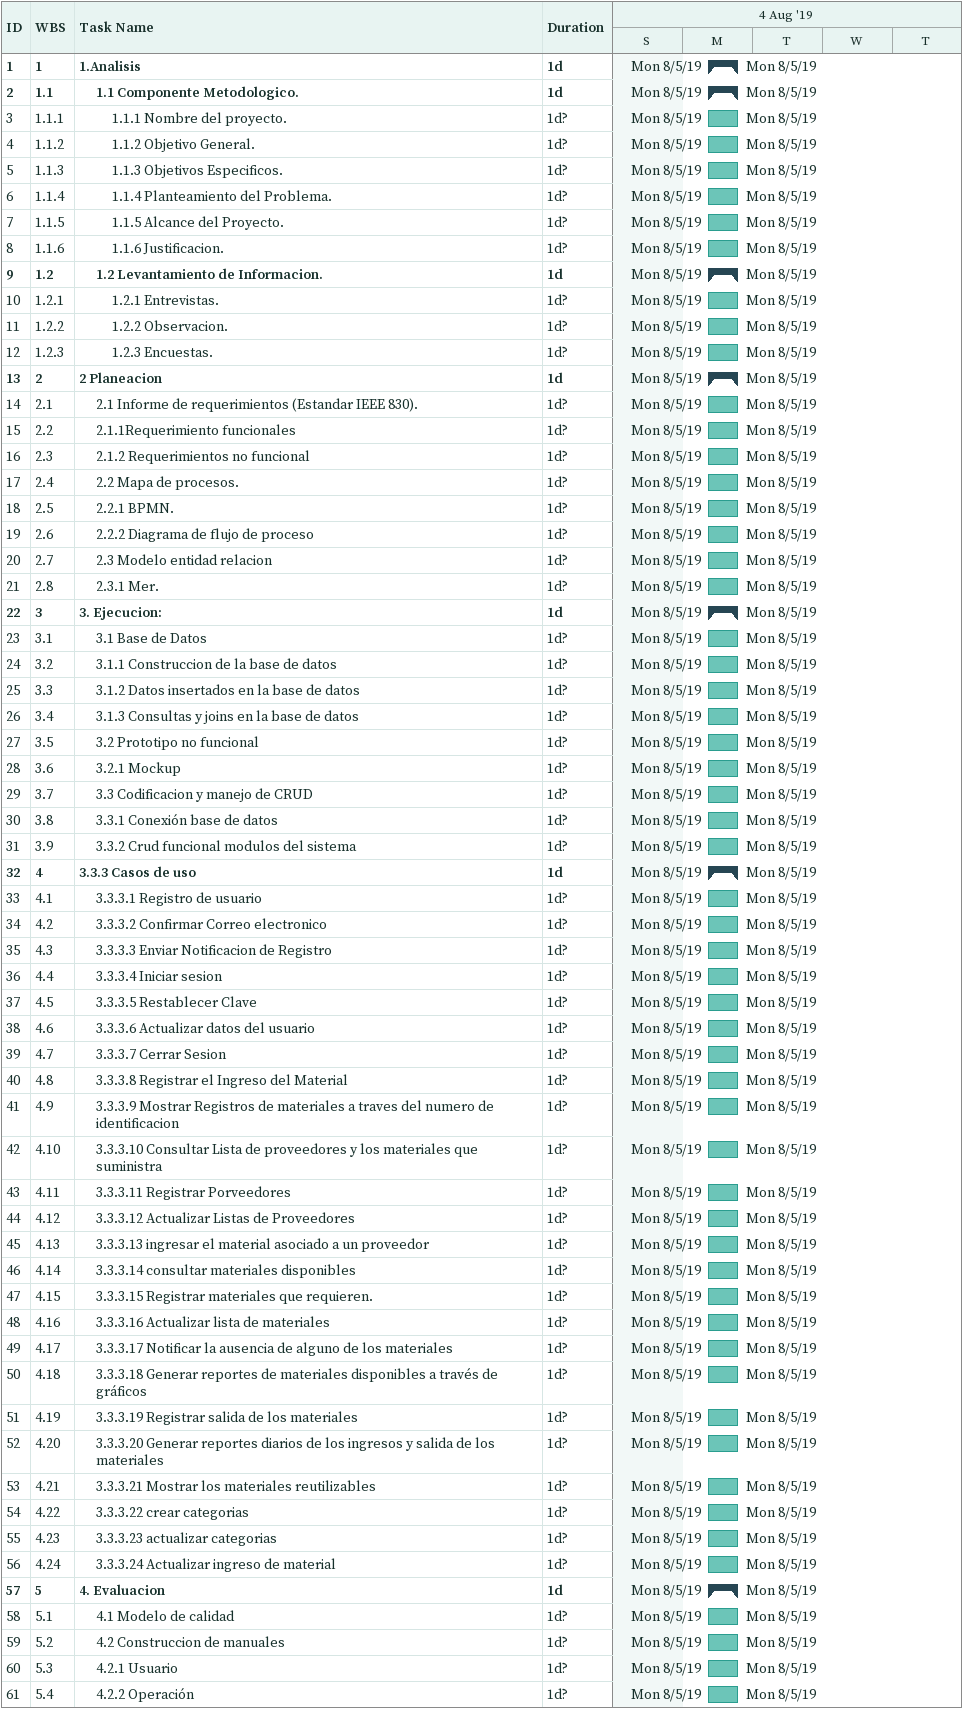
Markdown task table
| ID | WBS | Task | Duration | Start | Finish |
|---|---|---|---|---|---|
| 1 | 1 | **1.Analisis** | 1d | 2019-08-05 | 2019-08-05 |
| 2 | 1.1 | **1.1 Componente Metodologico.** | 1d | 2019-08-05 | 2019-08-05 |
| 3 | 1.1.1 | 1.1.1 Nombre del proyecto. | 1d? | 2019-08-05 | 2019-08-05 |
| 4 | 1.1.2 | 1.1.2 Objetivo General. | 1d? | 2019-08-05 | 2019-08-05 |
| 5 | 1.1.3 | 1.1.3 Objetivos Especificos. | 1d? | 2019-08-05 | 2019-08-05 |
| 6 | 1.1.4 | 1.1.4 Planteamiento del Problema. | 1d? | 2019-08-05 | 2019-08-05 |
| 7 | 1.1.5 | 1.1.5 Alcance del Proyecto. | 1d? | 2019-08-05 | 2019-08-05 |
| 8 | 1.1.6 | 1.1.6 Justificacion. | 1d? | 2019-08-05 | 2019-08-05 |
| 9 | 1.2 | **1.2 Levantamiento de Informacion.** | 1d | 2019-08-05 | 2019-08-05 |
| 10 | 1.2.1 | 1.2.1 Entrevistas. | 1d? | 2019-08-05 | 2019-08-05 |
| 11 | 1.2.2 | 1.2.2 Observacion. | 1d? | 2019-08-05 | 2019-08-05 |
| 12 | 1.2.3 | 1.2.3 Encuestas. | 1d? | 2019-08-05 | 2019-08-05 |
| 13 | 2 | **2 Planeacion** | 1d | 2019-08-05 | 2019-08-05 |
| 14 | 2.1 | 2.1 Informe de requerimientos (Estandar IEEE 830). | 1d? | 2019-08-05 | 2019-08-05 |
| 15 | 2.2 | 2.1.1Requerimiento funcionales | 1d? | 2019-08-05 | 2019-08-05 |
| 16 | 2.3 | 2.1.2 Requerimientos no funcional | 1d? | 2019-08-05 | 2019-08-05 |
| 17 | 2.4 | 2.2 Mapa de procesos. | 1d? | 2019-08-05 | 2019-08-05 |
| 18 | 2.5 | 2.2.1 BPMN. | 1d? | 2019-08-05 | 2019-08-05 |
| 19 | 2.6 | 2.2.2 Diagrama de flujo de proceso | 1d? | 2019-08-05 | 2019-08-05 |
| 20 | 2.7 | 2.3 Modelo entidad relacion | 1d? | 2019-08-05 | 2019-08-05 |
| 21 | 2.8 | 2.3.1 Mer. | 1d? | 2019-08-05 | 2019-08-05 |
| 22 | 3 | **3. Ejecucion:** | 1d | 2019-08-05 | 2019-08-05 |
| 23 | 3.1 | 3.1 Base de Datos | 1d? | 2019-08-05 | 2019-08-05 |
| 24 | 3.2 | 3.1.1 Construccion de la base de datos | 1d? | 2019-08-05 | 2019-08-05 |
| 25 | 3.3 | 3.1.2 Datos insertados en la base de datos | 1d? | 2019-08-05 | 2019-08-05 |
| 26 | 3.4 | 3.1.3 Consultas y joins en la base de datos | 1d? | 2019-08-05 | 2019-08-05 |
| 27 | 3.5 | 3.2 Prototipo no funcional | 1d? | 2019-08-05 | 2019-08-05 |
| 28 | 3.6 | 3.2.1 Mockup | 1d? | 2019-08-05 | 2019-08-05 |
| 29 | 3.7 | 3.3 Codificacion y manejo de CRUD | 1d? | 2019-08-05 | 2019-08-05 |
| 30 | 3.8 | 3.3.1 Conexión base de datos | 1d? | 2019-08-05 | 2019-08-05 |
| 31 | 3.9 | 3.3.2 Crud funcional modulos del sistema | 1d? | 2019-08-05 | 2019-08-05 |
| 32 | 4 | **3.3.3 Casos de uso** | 1d | 2019-08-05 | 2019-08-05 |
| 33 | 4.1 | 3.3.3.1 Registro de usuario | 1d? | 2019-08-05 | 2019-08-05 |
| 34 | 4.2 | 3.3.3.2 Confirmar Correo electronico | 1d? | 2019-08-05 | 2019-08-05 |
| 35 | 4.3 | 3.3.3.3 Enviar Notificacion de Registro | 1d? | 2019-08-05 | 2019-08-05 |
| 36 | 4.4 | 3.3.3.4 Iniciar sesion | 1d? | 2019-08-05 | 2019-08-05 |
| 37 | 4.5 | 3.3.3.5 Restablecer Clave | 1d? | 2019-08-05 | 2019-08-05 |
| 38 | 4.6 | 3.3.3.6 Actualizar datos del usuario | 1d? | 2019-08-05 | 2019-08-05 |
| 39 | 4.7 | 3.3.3.7 Cerrar Sesion | 1d? | 2019-08-05 | 2019-08-05 |
| 40 | 4.8 | 3.3.3.8 Registrar el Ingreso del Material | 1d? | 2019-08-05 | 2019-08-05 |
| 41 | 4.9 | 3.3.3.9 Mostrar Registros de materiales a traves del numero de identificacion | 1d? | 2019-08-05 | 2019-08-05 |
| 42 | 4.10 | 3.3.3.10 Consultar Lista de proveedores y los materiales que suministra | 1d? | 2019-08-05 | 2019-08-05 |
| 43 | 4.11 | 3.3.3.11 Registrar Porveedores | 1d? | 2019-08-05 | 2019-08-05 |
| 44 | 4.12 | 3.3.3.12 Actualizar Listas de Proveedores | 1d? | 2019-08-05 | 2019-08-05 |
| 45 | 4.13 | 3.3.3.13 ingresar el material asociado a un proveedor | 1d? | 2019-08-05 | 2019-08-05 |
| 46 | 4.14 | 3.3.3.14 consultar materiales disponibles | 1d? | 2019-08-05 | 2019-08-05 |
| 47 | 4.15 | 3.3.3.15 Registrar materiales que requieren. | 1d? | 2019-08-05 | 2019-08-05 |
| 48 | 4.16 | 3.3.3.16 Actualizar lista de materiales | 1d? | 2019-08-05 | 2019-08-05 |
| 49 | 4.17 | 3.3.3.17 Notificar la ausencia de alguno de los materiales | 1d? | 2019-08-05 | 2019-08-05 |
| 50 | 4.18 | 3.3.3.18 Generar reportes de materiales disponibles a través de gráficos | 1d? | 2019-08-05 | 2019-08-05 |
| 51 | 4.19 | 3.3.3.19 Registrar salida de los materiales | 1d? | 2019-08-05 | 2019-08-05 |
| 52 | 4.20 | 3.3.3.20 Generar reportes diarios de los ingresos y salida de los materiales | 1d? | 2019-08-05 | 2019-08-05 |
| 53 | 4.21 | 3.3.3.21 Mostrar los materiales reutilizables | 1d? | 2019-08-05 | 2019-08-05 |
| 54 | 4.22 | 3.3.3.22 crear categorias | 1d? | 2019-08-05 | 2019-08-05 |
| 55 | 4.23 | 3.3.3.23 actualizar categorias | 1d? | 2019-08-05 | 2019-08-05 |
| 56 | 4.24 | 3.3.3.24 Actualizar ingreso de material | 1d? | 2019-08-05 | 2019-08-05 |
| 57 | 5 | **4. Evaluacion** | 1d | 2019-08-05 | 2019-08-05 |
| 58 | 5.1 | 4.1 Modelo de calidad | 1d? | 2019-08-05 | 2019-08-05 |
| 59 | 5.2 | 4.2 Construccion de manuales | 1d? | 2019-08-05 | 2019-08-05 |
| 60 | 5.3 | 4.2.1 Usuario | 1d? | 2019-08-05 | 2019-08-05 |
| 61 | 5.4 | 4.2.2 Operación | 1d? | 2019-08-05 | 2019-08-05 |
